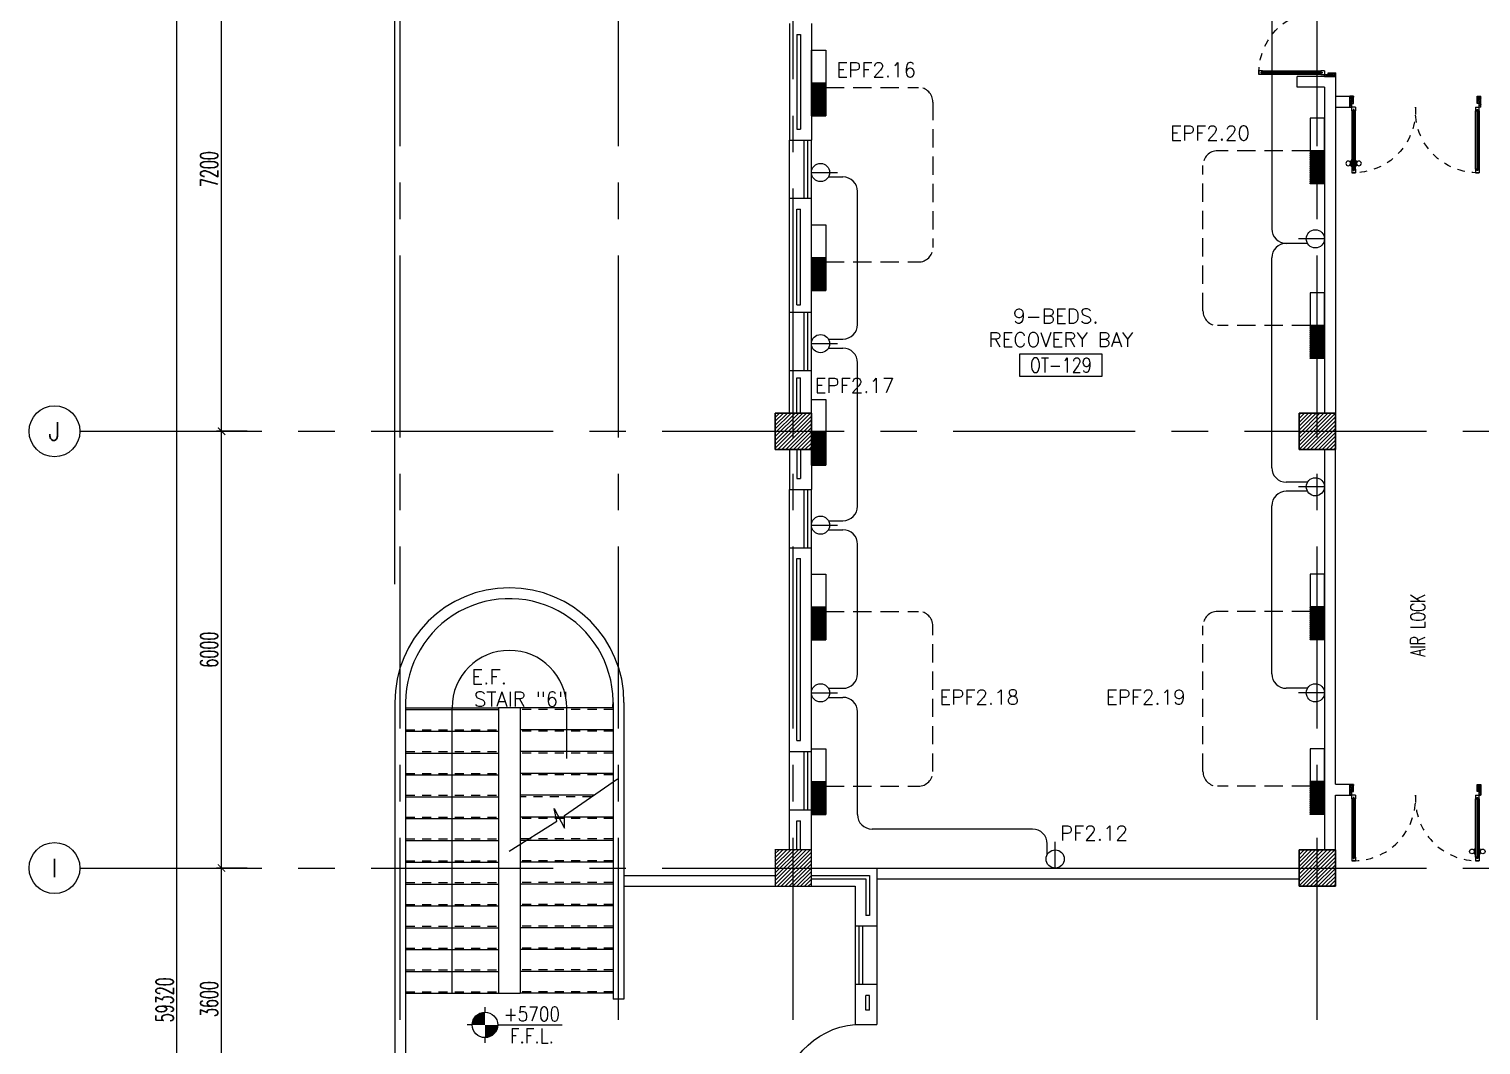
# Model space of a CAD drawing. Extents: x -0.4 to 91.9, y -1.1 to 78.4.
# Drawn here: x -0.35 to 19.6, y 34.54 to 48.49 of the extents above; entities that cross this region are included whole.
import ezdxf
from ezdxf.enums import TextEntityAlignment as Align

# ---------------------------------------------------------------- set-up
doc = ezdxf.new("R2010")
doc.units = 0
doc.header["$MEASUREMENT"] = 0
doc.header["$PDMODE"] = 34
for name, pattern in [('CENTERX2', [4, 2.5, -0.5, 0.5, -0.5]), ('HIDDEN', [0.375, 0.25, -0.125]), ('HIDDEN2', [0.1875, 0.125, -0.0625])]:
    doc.linetypes.add(name, pattern=pattern)
doc.layers.get('0').update_dxf_attribs({"color": 11, "linetype": 'CONTINUOUS'})
doc.layers.get('DEFPOINTS').update_dxf_attribs({"color": 11, "linetype": 'CONTINUOUS'})
for name, color, linetype in [('AX-CR', 11, 'CONTINUOUS'), ('AX-DIM', 11, 'CONTINUOUS'), ('AX-TXT', 11, 'CONTINUOUS'), ('AXES', 11, 'CENTERX2'), ('COL', 11, 'CONTINUOUS'), ('DOOR', 11, 'CONTINUOUS'), ('E-CLINE', 2, 'CONTINUOUS'), ('E-HLINE', 2, 'HIDDEN'), ('E-SOCKETS', 4, 'CONTINUOUS'), ('E-TEXT', 4, 'CONTINUOUS'), ('HAT', 11, 'CONTINUOUS'), ('INSUL', 11, 'CONTINUOUS'), ('LEV-PL', 11, 'CONTINUOUS'), ('PART', 11, 'CONTINUOUS'), ('RM-BOX', 11, 'CONTINUOUS'), ('RM-NAME', 11, 'CONTINUOUS'), ('RM-NO', 11, 'CONTINUOUS'), ('ROOF', 11, 'CONTINUOUS'), ('SHAFT', 11, 'CONTINUOUS'), ('STR', 11, 'CONTINUOUS'), ('WALL', 11, 'CONTINUOUS'), ('WIN', 11, 'CONTINUOUS')]:
    doc.layers.add(name, color=color, linetype=linetype)
doc.styles.add('ROMANS', font='ROMANS.shx', dxfattribs={"width": 0.6})
doc.styles.add('S', font='ROMANS.SHX')
doc.dimstyles.new('STANDARD in', dxfattribs={"dimtxt": 0.24, "dimasz": 0.1, "dimexe": 0.07, "dimexo": 0.05, "dimgap": 0.05, "dimtad": 1, "dimdec": 0, "dimlfac": 1000, "dimzin": 0, "dimdsep": 46, "dimtxsty": 'ROMANS', "dimblk": 'ARCHTICK', "dimcen": 0.05, "dimdle": 0.05, "dimclrd": 7, "dimclre": 7, "dimclrt": 2, "dimadec": 0, "dimazin": 0, "dimtfac": 1, "dimtdec": 0, "dimtmove": 2, "dimatfit": 3, "dimldrblk": 'ARCHTICK', "dimfxl": 0, "dimtolj": 1, "dimtzin": 0, "dimarcsym": 0})

# ---------------------------------------------------------------- blocks, each defined once
blk = doc.blocks.new('*X64')
at = {"color": 0}
for p, q in [((31339, 149497), (31832, 149990)), ((31339, 149550), (31779, 149990)), ((31339, 149603), (31726, 149990)), ((31339, 149656), (31673, 149990)), ((31339, 149709), (31620, 149990)), ((31339, 149762), (31567, 149990)), ((31339, 149815), (31514, 149990)), ((31339, 149868), (31461, 149990)), ((31339, 149921), (31408, 149990)), ((31339, 149974), (31355, 149990)), ((31385, 149490), (31839, 149944)), ((31438, 149490), (31839, 149891)), ((31491, 149490), (31839, 149838)), ((31544, 149490), (31839, 149785)), ((31597, 149490), (31839, 149732)), ((31650, 149490), (31839, 149679)), ((31703, 149490), (31839, 149626)), ((31756, 149490), (31839, 149573)), ((31809, 149490), (31839, 149519))]:
    blk.add_line(p, q, dxfattribs=at)
blk = doc.blocks.new('*X63')
at = {"color": 0}
for p, q in [((24139, 149509), (24620, 149990)), ((24139, 149562), (24567, 149990)), ((24139, 149615), (24514, 149990)), ((24139, 149668), (24461, 149990)), ((24139, 149721), (24408, 149990)), ((24139, 149774), (24355, 149990)), ((24139, 149827), (24302, 149990)), ((24139, 149880), (24248, 149990)), ((24139, 149934), (24195, 149990)), ((24139, 149987), (24142, 149990)), ((24173, 149490), (24639, 149956)), ((24226, 149490), (24639, 149903)), ((24279, 149490), (24639, 149850)), ((24332, 149490), (24639, 149797)), ((24385, 149490), (24639, 149744)), ((24438, 149490), (24639, 149691)), ((24491, 149490), (24639, 149638)), ((24544, 149490), (24639, 149585)), ((24597, 149490), (24639, 149532))]:
    blk.add_line(p, q, dxfattribs=at)
blk = doc.blocks.new('*X60')
at = {"color": 0}
for p, q in [((31339, 155543), (31786, 155990)), ((31339, 155596), (31733, 155990)), ((31339, 155649), (31680, 155990)), ((31339, 155702), (31627, 155990)), ((31339, 155755), (31574, 155990)), ((31339, 155808), (31521, 155990)), ((31339, 155861), (31468, 155990)), ((31339, 155914), (31415, 155990)), ((31339, 155967), (31362, 155990)), ((31339, 155489), (31839, 155989)), ((31392, 155490), (31839, 155936)), ((31446, 155490), (31839, 155883)), ((31499, 155490), (31839, 155830)), ((31552, 155490), (31839, 155777)), ((31605, 155490), (31839, 155724)), ((31658, 155490), (31839, 155671)), ((31711, 155490), (31839, 155618)), ((31764, 155490), (31839, 155565)), ((31817, 155490), (31839, 155512))]:
    blk.add_line(p, q, dxfattribs=at)
blk = doc.blocks.new('*X59')
at = {"color": 0}
for p, q in [((24139, 155502), (24627, 155990)), ((24139, 155555), (24574, 155990)), ((24139, 155608), (24521, 155990)), ((24139, 155661), (24468, 155990)), ((24139, 155714), (24415, 155990)), ((24139, 155767), (24362, 155990)), ((24139, 155820), (24309, 155990)), ((24139, 155873), (24256, 155990)), ((24139, 155926), (24203, 155990)), ((24139, 155979), (24150, 155990)), ((24180, 155490), (24639, 155949)), ((24233, 155490), (24639, 155896)), ((24286, 155490), (24639, 155843)), ((24339, 155490), (24639, 155790)), ((24392, 155490), (24639, 155737)), ((24445, 155490), (24639, 155684)), ((24498, 155490), (24639, 155631)), ((24551, 155490), (24639, 155578)), ((24604, 155490), (24639, 155525))]:
    blk.add_line(p, q, dxfattribs=at)
blk = doc.blocks.new('RM1')
at = {"layer": 'RM-BOX'}
blk.add_lwpolyline([(570, -200), (-570, -200), (-570, -500), (570, -500)], close=True, dxfattribs=at)
at = {"layer": 'RM-NAME', "style": 'ROMANS'}
for tag, p in [('ROOMNAME1', (0, 324)), ('ROOMNAME2', (0, 0))]:
    blk.add_attdef(tag, text='', height=200, dxfattribs=at).set_placement(p, align=Align.MIDDLE)
at = {"layer": 'RM-NO', "style": 'ROMANS', "width": 0.8}
blk.add_attdef('ROOMNO', text='', height=200, dxfattribs=at).set_placement((0, -350), align=Align.MIDDLE)
blk = doc.blocks.new('AXL')
at = {"layer": 'AX-CR'}
blk.add_circle((-350, 0), 350, dxfattribs=at)
at = {"layer": 'AX-TXT', "style": 'ROMANS'}
blk.add_attdef('AX', text='', height=250, dxfattribs=at).set_placement((-350, 0), align=Align.MIDDLE)
blk = doc.blocks.new('_ARCHTICK')
at = {"color": 0, "linetype": 'ByBlock', "const_width": 0.15}
blk.add_lwpolyline([(-0.5, -0.5), (0.5, 0.5)], dxfattribs=at)
blk = doc.blocks.new('*D165')
at = {"layer": 'AX-DIM', "color": 7, "lineweight": -2, "ltscale": 0.3}
for p, q in [((1.683, 5.45), (1.683, 64.87)), ((9.805, 64.82), (1.613, 64.82)), ((10.483, 5.5), (1.613, 5.5))]:
    blk.add_line(p, q, dxfattribs=at)
at = {"layer": 'DEFPOINTS', "color": 0, "ltscale": 0.3}
for p in [(1.683, 64.82), (9.855, 64.82), (10.533, 5.5)]:
    blk.add_point(p, dxfattribs=at)
at = {"layer": 'AX-DIM', "color": 7, "lineweight": -2, "ltscale": 0.3, "xscale": 0.1, "yscale": 0.1, "zscale": 0.1}
for p, rotation in [((1.683, 64.82), 90), ((1.683, 5.5), 270)]:
    blk.add_blockref('_ARCHTICK', p, dxfattribs=dict(at, rotation=rotation))
at = {"layer": 'AX-DIM', "color": 2, "ltscale": 0.3, "insert": (1.513, 35.16), "char_height": 0.24, "attachment_point": 5, "rotation": 90, "style": 'ROMANS'}
blk.add_mtext('\\A1;59320', dxfattribs=at)
blk = doc.blocks.new('*D160')
at = {"layer": 'AX-DIM', "color": 7, "lineweight": -2, "ltscale": 0.3}
for p, q in [((2.645, 50.17), (2.225, 50.17)), ((2.295, 42.92), (2.295, 50.22)), ((2.645, 42.97), (2.225, 42.97))]:
    blk.add_line(p, q, dxfattribs=at)
at = {"layer": 'DEFPOINTS', "color": 0, "ltscale": 0.3}
for p in [(2.295, 50.17), (2.695, 50.17), (2.695, 42.97)]:
    blk.add_point(p, dxfattribs=at)
at = {"layer": 'AX-DIM', "color": 7, "lineweight": -2, "ltscale": 0.3, "xscale": 0.1, "yscale": 0.1, "zscale": 0.1}
for p, rotation in [((2.295, 50.17), 90), ((2.295, 42.97), 270)]:
    blk.add_blockref('_ARCHTICK', p, dxfattribs=dict(at, rotation=rotation))
at = {"layer": 'AX-DIM', "color": 2, "ltscale": 0.3, "insert": (2.125, 46.57), "char_height": 0.24, "attachment_point": 5, "rotation": 90, "style": 'ROMANS'}
blk.add_mtext('\\A1;7200', dxfattribs=at)
blk = doc.blocks.new('*D159')
at = {"layer": 'AX-DIM', "color": 7, "lineweight": -2, "ltscale": 0.3}
for p, q in [((2.645, 42.97), (2.225, 42.97)), ((2.295, 36.92), (2.295, 43.02)), ((2.645, 36.97), (2.225, 36.97))]:
    blk.add_line(p, q, dxfattribs=at)
at = {"layer": 'DEFPOINTS', "color": 0, "ltscale": 0.3}
for p in [(2.295, 42.97), (2.695, 42.97), (2.695, 36.97)]:
    blk.add_point(p, dxfattribs=at)
at = {"layer": 'AX-DIM', "color": 7, "lineweight": -2, "ltscale": 0.3, "xscale": 0.1, "yscale": 0.1, "zscale": 0.1}
for p, rotation in [((2.295, 42.97), 90), ((2.295, 36.97), 270)]:
    blk.add_blockref('_ARCHTICK', p, dxfattribs=dict(at, rotation=rotation))
at = {"layer": 'AX-DIM', "color": 2, "ltscale": 0.3, "insert": (2.125, 39.97), "char_height": 0.24, "attachment_point": 5, "rotation": 90, "style": 'ROMANS'}
blk.add_mtext('\\A1;6000', dxfattribs=at)
blk = doc.blocks.new('*D158')
at = {"layer": 'AX-DIM', "color": 7, "lineweight": -2, "ltscale": 0.3}
for p, q in [((2.645, 36.97), (2.225, 36.97)), ((2.295, 33.32), (2.295, 37.02)), ((2.645, 33.37), (2.225, 33.37))]:
    blk.add_line(p, q, dxfattribs=at)
at = {"layer": 'DEFPOINTS', "color": 0, "ltscale": 0.3}
for p in [(2.295, 36.97), (2.695, 36.97), (2.695, 33.37)]:
    blk.add_point(p, dxfattribs=at)
at = {"layer": 'AX-DIM', "color": 7, "lineweight": -2, "ltscale": 0.3, "xscale": 0.1, "yscale": 0.1, "zscale": 0.1}
for p, rotation in [((2.295, 36.97), 90), ((2.295, 33.37), 270)]:
    blk.add_blockref('_ARCHTICK', p, dxfattribs=dict(at, rotation=rotation))
at = {"layer": 'AX-DIM', "color": 2, "ltscale": 0.3, "insert": (2.125, 35.17), "char_height": 0.24, "attachment_point": 5, "rotation": 90, "style": 'ROMANS'}
blk.add_mtext('\\A1;3600', dxfattribs=at)
blk = doc.blocks.new('COL50')
at = {"layer": 'COL'}
blk.add_lwpolyline([(-250, 250), (-250, -250), (250, -250), (250, 250)], close=True, dxfattribs=at)
blk = doc.blocks.new('*D149')
at = {"layer": 'AX-DIM', "color": 7, "lineweight": -2, "ltscale": 0.3}
for p, q in [((4.675, 40.87), (4.675, 77.068)), ((9.9, 64.87), (9.9, 77.068)), ((4.625, 76.998), (9.95, 76.998))]:
    blk.add_line(p, q, dxfattribs=at)
at = {"layer": 'DEFPOINTS', "color": 0, "ltscale": 0.3}
for p in [(9.9, 76.998), (9.9, 64.82), (4.675, 40.82)]:
    blk.add_point(p, dxfattribs=at)
at = {"layer": 'AX-DIM', "color": 7, "lineweight": -2, "ltscale": 0.3, "xscale": 0.1, "yscale": 0.1, "zscale": 0.1, "rotation": 180}
blk.add_blockref('_ARCHTICK', (4.675, 76.998), dxfattribs=at)
at = {"layer": 'AX-DIM', "color": 7, "lineweight": -2, "ltscale": 0.3, "xscale": 0.1, "yscale": 0.1, "zscale": 0.1}
blk.add_blockref('_ARCHTICK', (9.9, 76.998), dxfattribs=at)
at = {"layer": 'AX-DIM', "color": 2, "ltscale": 0.3, "insert": (7.287, 77.168), "char_height": 0.24, "attachment_point": 5, "style": 'ROMANS'}
blk.add_mtext('\\A1;5225', dxfattribs=at)
blk = doc.blocks.new('A$C272A55A0')
at = {"layer": 'DOOR', "color": 0, "linetype": 'ByBlock'}
for p, q in [((0, 900), (0, 1050)), ((50, 1050), (0, 1050)), ((50, 950), (50, 1050)), ((1750, 950), (1750, 1050)), ((1750, 1050), (1800, 1050)), ((1800, 1050), (1800, 900)), ((0, 900), (25, 900)), ((25, 950), (50, 950)), ((25, 900), (25, 950)), ((75, 900), (25, 900)), ((25, 850), (25, 900)), ((42, 850), (25, 850)), ((58, 870), (42, 870)), ((42, 870), (42, 850)), ((58, 850), (58, 870)), ((75, 850), (58, 850)), ((75, 900), (75, 850)), ((1725, 900), (1775, 900)), ((1725, 900), (1725, 850)), ((1725, 850), (1742, 850)), ((1742, 870), (1758, 870)), ((1742, 850), (1742, 870)), ((1775, 950), (1750, 950)), ((1758, 870), (1758, 850)), ((1758, 850), (1775, 850)), ((1775, 900), (1775, 950)), ((1800, 900), (1775, 900)), ((1775, 850), (1775, 900)), ((25, 50), (42, 50)), ((25, 50), (25, 0)), ((25, 0), (75, 0)), ((75, 0), (25, 0)), ((42, 50), (42, 30)), ((42, 30), (58, 30)), ((58, 50), (75, 50)), ((58, 50), (58, 30)), ((75, 50), (75, 0)), ((1718, 160), (1709, 160)), ((1709, 95), (1709, 160)), ((1718, 95), (1709, 95)), ((1725, 173), (1718, 173)), ((1718, 173), (1718, 83)), ((1718, 95), (1718, 160)), ((1725, 83), (1718, 83)), ((1742, 50), (1725, 50)), ((1725, 50), (1725, 0)), ((1775, 0), (1725, 0)), ((1725, 0), (1775, 0)), ((1742, 50), (1742, 30)), ((1758, 30), (1742, 30)), ((1775, 50), (1758, 50)), ((1758, 50), (1758, 30)), ((1775, 173), (1782, 173)), ((1775, 83), (1782, 83)), ((1775, 50), (1775, 0)), ((1782, 173), (1782, 83)), ((1782, 160), (1791, 160)), ((1782, 95), (1782, 160)), ((1782, 95), (1791, 95)), ((1791, 95), (1791, 160))]:
    blk.add_line(p, q, dxfattribs=at)
at = {"layer": 'DOOR', "color": 9, "linetype": 'ByBlock'}
for p, q in [((50, 1050), (0, 1010)), ((50, 1050), (0, 937)), ((50, 1050), (37, 950)), ((1750, 1050), (1800, 1010)), ((1750, 1050), (1800, 937)), ((1750, 1050), (1763, 950))]:
    blk.add_line(p, q, dxfattribs=at)
at = {"layer": 'DOOR', "linetype": 'ByBlock'}
for p, q in [((25, 850), (25, 50)), ((42, 850), (42, 50)), ((58, 850), (58, 50)), ((75, 50), (75, 850)), ((1725, 50), (1725, 850)), ((1742, 850), (1742, 50)), ((1758, 850), (1758, 50)), ((1775, 850), (1775, 50))]:
    blk.add_line(p, q, dxfattribs=at)
at = {"layer": 'DOOR', "color": 0, "linetype": 'ByBlock'}
for centre in [(1676, 128), (1824, 128)]:
    blk.add_circle(centre, 32.4, dxfattribs=at)
at = {"layer": 'DOOR', "color": 9, "linetype": 'ByBlock'}
for centre, radius, start, end in [((50, 1050), 54.4, 203.2074, 270), ((50, 1050), 34.4, 180, 270), ((50, 1050), 14.4, 180, 270), ((1750, 1050), 14.4, 270, 0), ((1750, 1050), 34.4, 270, 0), ((1750, 1050), 54.4, 270, 336.7926), ((50, 1050), 74.4, 227.7764, 270), ((50, 1050), 94.4, 238.0182, 270), ((50, 1050), 114, 244.0838, 257.3774), ((50, 1050), 134, 248.1598, 259.28), ((50, 1050), 154, 251.1053, 256.2858), ((1750, 1050), 74.4, 270, 312.2236), ((1750, 1050), 94.4, 270, 301.9818), ((1750, 1050), 114, 282.6226, 295.9162), ((1750, 1050), 134, 280.72, 291.8402), ((1750, 1050), 154, 283.7142, 288.8947)]:
    blk.add_arc(centre, radius, start, end, dxfattribs=at)
at = {"layer": 'DOOR', "linetype": 'HIDDEN', "ltscale": 0.5}
for centre, start, end in [((50, 851), 268.3174, 3.2965), ((1750, 851), 176.7035, 271.6826)]:
    blk.add_arc(centre, 851, start, end, dxfattribs=at)
at = {"layer": 'WALL', "linetype": 'ByBlock'}
blk.add_line((1800, 900), (1800, 1050), dxfattribs=at)
blk = doc.blocks.new('LEV1')
at = {"layer": 'LEV-PL'}
for p, q in [((0, 245), (0, 175)), ((-175, 0), (-245, 0)), ((175, 0), (1061, 0)), ((0, -175), (0, -245))]:
    blk.add_line(p, q, dxfattribs=at)
at = {"layer": 'LEV-PL', "const_width": 175}
for points in [[(-88, 0, -0.414214), (0, 88, -1)], [(88, 0, -0.414214), (0, -88, -1)]]:
    blk.add_lwpolyline(points, format="xyb", dxfattribs=at)
at = {"layer": 'LEV-PL'}
blk.add_circle((0, 0), 175, dxfattribs=at)
at = {"layer": 'LEV-PL', "color": 4, "style": 'S', "width": 0.85}
for tag, p in [('+0000', (646, 50)), ('F.F.L.', (646, -250))]:
    blk.add_attdef(tag, text='', height=200, dxfattribs=at).set_placement(p, align=Align.CENTER)
blk = doc.blocks.new('BHU')
at = {"color": 8}
for p, q in [((0, -311), (145, 1)), ((0, -340), (159, 1)), ((0, -370), (173, 1)), ((0, -399), (187, 1)), ((0, -281), (132, 1)), ((0, -251), (118, 1)), ((0, -15), (7, 1)), ((0, -44), (21, 1)), ((0, -74), (35, 1)), ((0, -104), (49, 1)), ((0, -133), (63, 1)), ((0, -163), (76, 1)), ((0, -192), (90, 1)), ((0, -222), (104, 1)), ((0, -429), (199, -1)), ((4, -450), (199, -31)), ((18, -450), (199, -61)), ((32, -450), (199, -90)), ((45, -450), (199, -120)), ((59, -450), (199, -149)), ((73, -450), (199, -179)), ((87, -450), (199, -208)), ((101, -450), (199, -238)), ((114, -450), (199, -268)), ((128, -450), (199, -297)), ((142, -450), (199, -327)), ((156, -450), (199, -356)), ((169, -450), (199, -386)), ((183, -450), (199, -416)), ((197, -450), (199, -445))]:
    blk.add_line(p, q, dxfattribs=at)
at = {"layer": 'E-SOCKETS'}
for p, q in [((0, 450), (199, 450)), ((0, -450), (0, 450)), ((199, 450), (199, -450))]:
    blk.add_line(p, q, dxfattribs=at)
at = {"layer": 'E-SOCKETS', "color": 4}
for p, q in [((0, 1), (199, 1)), ((0, -450), (199, -450))]:
    blk.add_line(p, q, dxfattribs=at)

msp = doc.modelspace()

# ---------------------------------------------------------------- linework, layer by layer
for p, q in [((6.1, 39.1702), (6.1, 35.2502)), ((6.4, 39.1702), (6.1, 39.1702)), ((6.4, 39.1702), (6.4, 35.2502)), ((7.0066, 37.6902), (7.7379, 38.1979)), ((6.8662, 37.7888), (7.0066, 37.5199)), ((6.9013, 37.6134), (6.8662, 37.7888)), ((6.246, 37.2043), (6.9013, 37.6134)), ((7.0066, 37.5199), (7.0066, 37.6902)), ((6.5118, 37.3702), (6.4, 37.3702)), ((6.4797, 37.3502), (6.4, 37.3502)), ((6.1, 35.2502), (6.4, 35.2502))]:
    msp.add_line(p, q)
at = {"layer": 'AXES'}
for p, q in [((4.75, -1.1143), (4.75, 77.6984)), ((7.75, -1.1143), (7.75, 77.6984)), ((10.15, 43.805), (10.15, 77.6984)), ((17.35, -1.1143), (17.35, 77.6984)), ((10.15, -1.1143), (10.15, 43.805)), ((0.35, 42.97), (68.39, 42.97)), ((0.35, 36.97), (68.39, 36.97))]:
    msp.add_line(p, q, dxfattribs=at)
at = {"layer": 'COL'}
msp.add_lwpolyline([(17.1, 43.22), (17.1, 42.72), (17.6, 42.72), (17.6, 43.22)], close=True, dxfattribs=at)
at = {"layer": 'DOOR'}
msp.add_lwpolyline([(10, 33.72), (10, 33.77), (11, 33.77), (11, 33.72), (10, 33.72, -0.394043), (11, 34.82, -0.4142136)], format="xyb", dxfattribs=at)
at = {"layer": 'E-CLINE', "color": 4, "linetype": 'ByBlock'}
for p, q in [((16.7253, 49.7382), (16.7253, 45.7514)), ((10.6335, 46.4628), (10.8332, 46.4628)), ((11.0332, 44.4363), (11.0332, 46.2628)), ((17.2165, 45.5514), (16.9253, 45.5514)), ((16.7253, 42.4695), (16.7253, 45.3514)), ((10.6335, 44.2363), (10.8332, 44.2363)), ((10.6335, 44.1122), (10.8332, 44.1122)), ((11.0332, 41.9418), (11.0332, 43.9122)), ((17.2165, 42.2695), (16.9253, 42.2695)), ((17.2165, 42.1454), (16.9253, 42.1454)), ((16.7253, 39.6392), (16.7253, 41.9454)), ((10.6335, 41.7418), (10.8332, 41.7418)), ((10.6335, 41.6177), (10.8332, 41.6177)), ((11.0332, 39.6392), (11.0332, 41.4177)), ((10.6335, 39.4392), (10.8332, 39.4392)), ((10.6335, 39.3151), (10.8332, 39.3151)), ((17.2165, 39.4392), (16.9253, 39.4392)), ((11.0332, 37.7046), (11.0332, 39.1151)), ((13.4396, 37.5046), (11.2332, 37.5046))]:
    msp.add_line(p, q, dxfattribs=at)
at = {"layer": 'E-CLINE', "color": 4}
msp.add_line((13.6396, 37.1535), (13.6396, 37.3046), dxfattribs=at)
at = {"layer": 'E-CLINE', "color": 4, "linetype": 'ByBlock'}
for centre, start, end in [((10.8332, 46.2628), 0, 90), ((16.9253, 45.7514), 180, 270), ((16.9253, 45.3514), 90, 180), ((10.8332, 44.4363), 270, 0), ((10.8332, 43.9122), 0, 90), ((16.9253, 42.4695), 180, 270), ((16.9253, 41.9454), 90, 180), ((10.8332, 41.9418), 270, 0), ((10.8332, 41.4177), 0, 90), ((10.8332, 39.6392), 270, 0), ((16.9253, 39.6392), 180, 270), ((10.8332, 39.1151), 0, 90), ((11.2332, 37.7046), 180, 270), ((13.4396, 37.3046), 0, 90)]:
    msp.add_arc(centre, 0.2, start, end, dxfattribs=at)
at = {"layer": 'E-HLINE', "color": 4}
for p, q in [((10.5994, 47.6925), (11.8699, 47.6925)), ((12.0699, 47.4925), (12.0699, 45.4951)), ((17.2506, 46.8221), (15.9801, 46.8221)), ((15.7801, 44.6221), (15.7801, 46.6221)), ((10.5994, 45.2951), (11.8699, 45.2951)), ((17.2506, 44.4221), (15.9801, 44.4221)), ((10.5994, 40.4951), (11.8699, 40.4951)), ((17.2506, 40.4951), (15.9801, 40.4951)), ((12.0699, 38.2951), (12.0699, 40.2951)), ((15.7801, 38.2951), (15.7801, 40.2951)), ((10.5994, 38.0951), (11.8699, 38.0951)), ((17.2506, 38.0951), (15.9801, 38.0951))]:
    msp.add_line(p, q, dxfattribs=at)
for centre, start, end in [((11.8699, 47.4925), 0, 90), ((15.9801, 46.6221), 90, 180), ((11.8699, 45.4951), 270, 0), ((15.9801, 44.6221), 180, 270), ((11.8699, 40.2951), 0, 90), ((15.9801, 40.2951), 90, 180), ((11.8699, 38.2951), 270, 0), ((15.9801, 38.2951), 180, 270)]:
    msp.add_arc(centre, 0.2, start, end, dxfattribs=at)
at = {"layer": 'E-SOCKETS'}
for p, q in [((10.4, 46.5249), (10.7583, 46.5249)), ((17.45, 45.6134), (17.0917, 45.6134)), ((10.4, 44.1743), (10.7583, 44.1743)), ((17.45, 42.2075), (17.0917, 42.2075)), ((10.4, 41.6798), (10.7583, 41.6798)), ((10.4, 39.3772), (10.7583, 39.3772)), ((17.45, 39.3772), (17.0917, 39.3772)), ((13.75, 36.97), (13.75, 37.3283))]:
    msp.add_line(p, q, dxfattribs=at)
for centre in [(10.525, 46.5249), (17.325, 45.6134), (10.525, 44.1743), (17.325, 42.2075), (10.525, 41.6798), (10.525, 39.3772), (17.325, 39.3772), (13.75, 37.095)]:
    msp.add_circle(centre, 0.125, dxfattribs=at)
at = {"layer": 'INSUL'}
for p, q in [((10.2, 48.42), (10.2, 47.12)), ((10.2, 48.42), (10.25, 48.42)), ((10.25, 48.42), (10.25, 47.12)), ((10.2, 47.12), (10.25, 47.12)), ((10.2, 46.02), (10.25, 46.02)), ((10.2, 44.705), (10.2, 46.02)), ((10.25, 44.705), (10.25, 46.02)), ((10.2, 44.705), (10.25, 44.705)), ((10.2, 43.22), (10.2, 43.705)), ((10.2, 43.705), (10.25, 43.705)), ((10.25, 43.22), (10.25, 43.705)), ((10.2, 42.72), (10.2, 42.32)), ((10.25, 42.72), (10.25, 42.32)), ((10.2, 42.32), (10.25, 42.32)), ((10.2, 41.22), (10.25, 41.22)), ((10.2, 38.72), (10.2, 41.22)), ((10.25, 38.72), (10.25, 41.22)), ((10.2, 38.72), (10.25, 38.72)), ((10.2, 37.22), (10.2, 37.62)), ((10.2, 37.62), (10.25, 37.62)), ((10.25, 37.22), (10.25, 37.62)), ((10.4, 36.87), (11.2, 36.87)), ((10.4, 36.82), (11.15, 36.82)), ((11.15, 36.82), (11.15, 36.32)), ((11.2, 36.87), (11.2, 36.32)), ((11.2, 36.32), (11.15, 36.32)), ((11.2, 35.22), (11.15, 35.22)), ((11.15, 35.02), (11.15, 35.22)), ((11.2, 35.02), (11.2, 35.22)), ((11.2, 35.02), (11.15, 35.02))]:
    msp.add_line(p, q, dxfattribs=at)
at = {"layer": 'ROOF'}
for p, q in [((7.825, 36.87), (9.9, 36.87)), ((7.825, 36.72), (9.9, 36.72))]:
    msp.add_line(p, q, dxfattribs=at)
at = {"layer": 'STR'}
for p, q in [((4.825, 39.1702), (6.1, 39.1702)), ((4.825, 39.1502), (6.1, 39.1502)), ((5.4625, 35.2502), (5.4625, 39.1726)), ((7.675, 39.1702), (6.4, 39.1702)), ((7.0375, 38.4771), (7.0375, 39.1726)), ((4.825, 38.8502), (6.1, 38.8502)), ((7.675, 38.8702), (6.4, 38.8702)), ((4.825, 38.5502), (6.1, 38.5502)), ((7.675, 38.5702), (6.4, 38.5702)), ((4.825, 38.2502), (6.1, 38.2502)), ((7.675, 38.2702), (6.4, 38.2702)), ((4.825, 37.9502), (6.1, 37.9502)), ((7.4099, 37.9702), (6.4, 37.9702)), ((4.825, 37.6502), (6.1, 37.6502)), ((7.675, 37.6702), (6.4, 37.6702)), ((4.825, 37.3502), (6.1, 37.3502)), ((6.5118, 37.3702), (6.4, 37.3702)), ((6.4797, 37.3502), (6.4, 37.3502)), ((7.675, 37.3502), (6.4, 37.3502)), ((4.825, 37.0502), (6.1, 37.0502)), ((7.675, 37.0502), (6.4, 37.0502)), ((4.825, 36.7502), (6.1, 36.7502)), ((7.675, 36.7502), (6.4, 36.7502)), ((4.825, 36.4502), (6.1, 36.4502)), ((7.675, 36.4502), (6.4, 36.4502)), ((4.825, 36.1502), (6.1, 36.1502)), ((7.675, 36.1502), (6.4, 36.1502)), ((4.825, 35.8502), (6.1, 35.8502)), ((7.675, 35.8502), (6.4, 35.8502)), ((4.825, 35.5502), (6.1, 35.5502)), ((7.675, 35.5502), (6.4, 35.5502)), ((4.825, 35.2502), (6.1, 35.2502)), ((7.675, 35.2502), (6.4, 35.2502))]:
    msp.add_line(p, q, dxfattribs=at)
at = {"layer": 'STR', "linetype": 'HIDDEN2'}
for p, q in [((4.825, 39.1702), (6.1, 39.1702)), ((4.825, 39.1502), (6.1, 39.1502)), ((7.675, 39.1502), (6.4, 39.1502)), ((4.825, 38.8702), (6.1, 38.8702)), ((7.675, 38.8502), (6.4, 38.8502)), ((4.825, 38.5702), (6.1, 38.5702)), ((7.675, 38.5502), (6.4, 38.5502)), ((4.825, 38.2702), (6.1, 38.2702)), ((7.675, 38.2502), (6.4, 38.2502)), ((4.825, 37.9702), (6.1, 37.9702)), ((7.3811, 37.9502), (6.4, 37.9502)), ((4.825, 37.6702), (6.1, 37.6702)), ((7.675, 37.6502), (6.4, 37.6502)), ((4.825, 37.3702), (6.1, 37.3702)), ((7.675, 37.3702), (6.4, 37.3702)), ((4.825, 37.0702), (6.1, 37.0702)), ((7.675, 37.0702), (6.4, 37.0702)), ((4.825, 36.7702), (6.1, 36.7702)), ((7.675, 36.7702), (6.4, 36.7702)), ((4.825, 36.4702), (6.1, 36.4702)), ((7.675, 36.4702), (6.4, 36.4702)), ((4.825, 36.1702), (6.1, 36.1702)), ((7.675, 36.1702), (6.4, 36.1702)), ((4.825, 35.8702), (6.1, 35.8702)), ((7.675, 35.8702), (6.4, 35.8702)), ((4.825, 35.5702), (6.1, 35.5702)), ((7.675, 35.5702), (6.4, 35.5702)), ((4.825, 35.2702), (6.1, 35.2702)), ((7.675, 35.2702), (6.4, 35.2702))]:
    msp.add_line(p, q, dxfattribs=at)
at = {"layer": 'STR'}
msp.add_arc((6.25, 39.1726), 0.7875, 0, 180, dxfattribs=at)
at = {"layer": 'WALL'}
for p, q in [((10.1, 48.57), (10.1, 46.97)), ((10.4, 48.57), (10.4, 46.97)), ((17.6, 47.845), (17.075, 47.845)), ((17.075, 47.695), (17.075, 47.845)), ((17.45, 47.695), (17.075, 47.695)), ((17.45, 47.695), (17.45, 43.22)), ((17.6, 47.845), (17.6, 43.22)), ((17.6, 47.572), (17.8, 47.572)), ((17.8, 47.572), (17.8, 47.422)), ((17.6, 47.422), (17.8, 47.422)), ((10.1, 46.97), (10.4, 46.97)), ((10.1, 46.17), (10.4, 46.17)), ((10.1, 44.605), (10.1, 46.17)), ((10.4, 44.605), (10.4, 46.17)), ((10.1, 44.605), (10.4, 44.605)), ((10.1, 44.605), (10.4, 44.605)), ((10.1, 43.22), (10.1, 43.805)), ((10.1, 43.805), (10.4, 43.805)), ((10.1, 43.805), (10.4, 43.805)), ((10.4, 43.22), (10.4, 43.805)), ((10.1, 42.72), (10.1, 42.17)), ((10.4, 42.72), (10.4, 42.17)), ((17.45, 42.72), (17.45, 37.22)), ((10.1, 42.17), (10.4, 42.17)), ((10.1, 41.37), (10.4, 41.37)), ((10.1, 38.57), (10.1, 41.37)), ((10.4, 38.57), (10.4, 41.37)), ((4.675, 39.2455), (4.675, 33.47)), ((4.825, 39.2455), (4.825, 33.62)), ((7.675, 39.2455), (7.675, 35.17)), ((7.825, 39.2455), (7.825, 35.17)), ((10.1, 38.57), (10.4, 38.57)), ((17.6, 38.1201), (17.8, 38.1201)), ((17.6, 37.9701), (17.8, 37.9701)), ((10.1, 37.22), (10.1, 37.77)), ((10.1, 37.77), (10.4, 37.77)), ((10.4, 37.22), (10.4, 37.77)), ((10.4, 36.97), (17.1, 36.97)), ((11.3, 36.97), (11.3, 36.17)), ((10.4, 36.72), (11, 36.72)), ((11, 36.72), (11, 36.17)), ((11.3, 36.82), (17.1, 36.82)), ((11.3, 36.17), (11, 36.17)), ((11.3, 35.37), (11, 35.37)), ((11, 35.37), (11, 34.82)), ((11.3, 35.37), (11.3, 34.82)), ((11, 34.82), (11.3, 34.82))]:
    msp.add_line(p, q, dxfattribs=at)
at = {"layer": 'WALL', "linetype": 'ByBlock'}
for p, q in [((17.6, 38.1201), (17.6, 42.72)), ((17.8, 38.1201), (17.8, 37.9701)), ((17.6, 37.22), (17.6, 37.9701))]:
    msp.add_line(p, q, dxfattribs=at)
at = {"layer": 'WALL', "linetype": 'ByBlock', "ltscale": 0.3}
msp.add_line((7.825, 35.17), (7.6749, 35.17), dxfattribs=at)
for points in [[(9.9, 43.22), (10.4, 43.22), (10.4, 42.72), (9.9, 42.72)], [(17.6, 42.72), (17.1, 42.72), (17.1, 43.22), (17.6, 43.22)], [(17.1, 37.22), (17.6, 37.22), (17.6, 36.72), (17.1, 36.72)]]:
    msp.add_lwpolyline(points, close=True, dxfattribs=at)
at = {"layer": 'WALL'}
msp.add_lwpolyline([(10.4, 37.22), (9.9, 37.22), (9.9, 36.72), (10.4, 36.72)], close=True, dxfattribs=at)
for radius, start, end in [(1.575, 0, 180), (1.425, 356.96954, 180.00002)]:
    msp.add_arc((6.25, 39.2455), radius, start, end, dxfattribs=at)
at = {"layer": 'WIN'}
for p, q in [((10.1, 46.17), (10.1, 46.97)), ((10.3, 46.17), (10.3, 46.97)), ((10.35, 46.17), (10.35, 46.97)), ((10.4, 46.17), (10.4, 46.97)), ((10.1, 43.805), (10.1, 44.605)), ((10.3, 43.805), (10.3, 44.605)), ((10.35, 43.805), (10.35, 44.605)), ((10.4, 43.805), (10.4, 44.605)), ((10.1, 41.37), (10.1, 42.17)), ((10.3, 41.37), (10.3, 42.17)), ((10.35, 41.37), (10.35, 42.17)), ((10.4, 41.37), (10.4, 42.17)), ((10.1, 37.77), (10.1, 38.57)), ((10.3, 37.77), (10.3, 38.57)), ((10.35, 37.77), (10.35, 38.57)), ((10.4, 37.77), (10.4, 38.57)), ((11, 36.17), (11, 35.37)), ((11.05, 36.17), (11.05, 35.37)), ((11.1, 36.17), (11.1, 35.37)), ((11.3, 36.17), (11.3, 35.37))]:
    msp.add_line(p, q, dxfattribs=at)

# ---------------------------------------------------------------- block references
at = {"layer": 'AXES', "xscale": 0.001, "yscale": 0.001, "zscale": 0.001}
for p, values in [((0.35, 42.97), {'AX': 'J'}), ((0.35, 36.97), {'AX': 'I'})]:
    msp.add_blockref('AXL', p, dxfattribs=at).add_auto_attribs(values)
at = {"layer": 'COL', "xscale": 0.001, "yscale": 0.001, "zscale": 0.001}
for p in [(10.15, 42.97), (10.15, 36.97), (17.35, 36.97)]:
    msp.add_blockref('COL50', p, dxfattribs=at)
at = {"layer": 'DOOR', "color": 0, "linetype": 'ByBlock', "xscale": -0.001, "yscale": 0.001, "zscale": 0.001, "rotation": 270}
msp.add_blockref('A$C272A55A0', (16.5496, 47.845), dxfattribs=at)
at = {"layer": 'DOOR', "color": 0, "linetype": 'ByBlock', "yscale": 0.001, "zscale": 0.001}
for p, xscale in [((19.6, 46.5216), -0.001), ((17.8, 37.0696), 0.001)]:
    msp.add_blockref('A$C272A55A0', p, dxfattribs=dict(at, xscale=xscale))
at = {"layer": 'E-CLINE', "yscale": 0.0009999999892897904, "zscale": 0.001}
for p, xscale in [((10.4, 47.7531), 0.0009999999892897904), ((17.45, 46.821), -0.0009999999892897904), ((10.4, 45.3557), 0.0009999999892897904), ((17.45, 44.421), -0.0009999999892897904), ((10.4, 42.9557), 0.0009999999892897904), ((10.4, 40.5557), 0.0009999999892897904), ((17.45, 40.5557), -0.0009999999892897904), ((10.4, 38.1557), 0.0009999999892897904), ((17.45, 38.1557), -0.0009999999892897904)]:
    msp.add_blockref('BHU', p, dxfattribs=dict(at, xscale=xscale))
at = {"layer": 'HAT', "xscale": 0.001, "yscale": 0.001, "zscale": 0.001}
for name in ['*X59', '*X60', '*X63', '*X64']:
    msp.add_blockref(name, (-14.2392, -112.7697), dxfattribs=at)
at = {"layer": 'PART', "xscale": 0.001, "yscale": 0.001, "zscale": 0.001}
msp.add_blockref('LEV1', (5.9143, 34.8154), dxfattribs=at).add_auto_attribs({'F.F.L.': 'F.F.L.', '+0000': '+5700'})
at = {"layer": 'RM-NAME', "xscale": 0.001, "yscale": 0.001, "zscale": 0.001}
msp.add_blockref('RM1', (13.8274, 44.2282), dxfattribs=at).add_auto_attribs({'ROOMNO': 'OT-129', 'ROOMNAME2': 'RECOVERY BAY', 'ROOMNAME1': '9-BEDS. '})

# ---------------------------------------------------------------- texts
at = {"layer": 'E-TEXT', "color": 4, "style": 'ROMANS'}
for s, p in [(' EPF2.16', (10.604, 47.8344)), (' EPF2.20', (15.191, 46.9661)), (' EPF2.17', (10.3064, 43.4977)), (' EPF2.18', (12.0196, 39.218)), (' EPF2.19', (14.3076, 39.218)), (' PF2.12', (13.6771, 37.3489))]:
    msp.add_text(s, height=0.2, dxfattribs=at).set_placement(p)
at = {"layer": 'RM-NAME', "style": 'ROMANS'}
for s, p in [('E.F.', (5.9717, 39.5955)), ('STAIR "6"', (6.4093, 39.2904))]:
    msp.add_text(s, height=0.2, dxfattribs=at).set_placement(p, align=Align.MIDDLE)
at = {"layer": 'SHAFT', "style": 'ROMANS', "width": 0.7}
msp.add_text('AIR LOCK', height=0.2, rotation=90, dxfattribs=at).set_placement((18.7329, 40.308), align=Align.MIDDLE)

# ---------------------------------------------------------------- dimensions: what is measured, and where the dimension line sits
at = {"layer": 'AX-DIM'}
dim = msp.add_linear_dim(base=(9.9, 76.9984), p1=(4.675, 40.82), p2=(9.9, 64.82), dimstyle='STANDARD in', dxfattribs=at)
dim.commit()
dim.dimension.update_dxf_attribs({"geometry": '*D149', "text_midpoint": (7.2875, 77.1684)})
for base, p1, p2, picture, middle in [((1.6833, 64.82), (10.5333, 5.5), (9.8548, 64.82), '*D165', (1.5133, 35.16)), ((2.2948, 50.17), (2.6948, 42.97), (2.6948, 50.17), '*D160', (2.1248, 46.57)), ((2.2948, 42.97), (2.6948, 36.97), (2.6948, 42.97), '*D159', (2.1248, 39.97)), ((2.2948, 36.97), (2.6948, 33.37), (2.6948, 36.97), '*D158', (2.1248, 35.17))]:
    dim = msp.add_linear_dim(base=base, p1=p1, p2=p2, angle=90, dimstyle='STANDARD in', dxfattribs=at)
    dim.commit()
    dim.dimension.update_dxf_attribs({"geometry": picture, "text_midpoint": middle})

doc.saveas('drawing.dxf')
